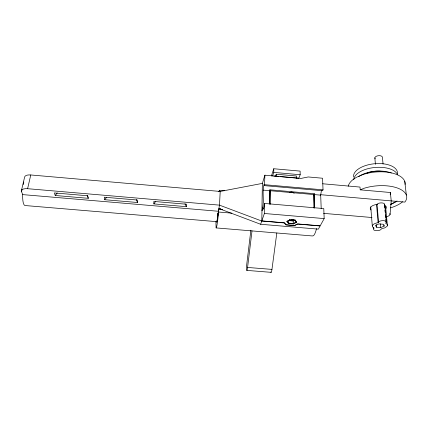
<?xml version="1.0" encoding="UTF-8"?>
<svg xmlns="http://www.w3.org/2000/svg" width="428" height="428" viewBox="0 0 428 428"><rect width="100%" height="100%" fill="white"/><g stroke="black" fill="none" stroke-linecap="round" stroke-linejoin="round"><path stroke-width="0.64" d="M276.247 176.657L276.253 174.217L296.556 176.026L296.593 178.465M272.556 176.01L273.765 172.388L273.781 168.744L300.119 171.104L300.189 174.742L298.712 178.332M271.764 176.026L271.775 174.827L273.781 168.744M269.56 203.739L269.897 189.807L314.329 193.697L314.623 208.094M269.661 204.22L269.897 189.807M270.352 204.279L270.464 190.749L313.521 194.515L314.361 196.195M261.813 220.891L264.386 213.492L264.52 203.455L323.777 208.564L324.173 218.59L320.192 225.824L297.572 223.914L294.475 225.47L286.113 224.764L284.583 222.811L261.813 220.891L261.968 211.031L263.06 207.794L263.541 209.212L263.653 208.885L264.52 203.455M264.483 185.634L264.905 175.191L301.071 178.406L308.224 176.957L322.573 178.235L323.033 189.845L322.589 190.738L264.483 185.634L264.001 184.409C261.77 192.975 264.889 202.257 261.925 210.597L262.359 183.393L264.905 175.191M215.915 221.554L216.097 227.91L312.317 235.951L313.403 235.742A18.746 4.082 -85.2 0 0 316.549 228.525M21.983 189.732L21.528 191.68L22.732 194.612L22.657 196.356A12.835 3.397 -84.9 0 0 25.3 205.552L216.643 221.651A12.605 0.712 -85.1 0 0 218.103 212.957M216.097 227.91L216.397 227.632A18.918 1.065 -85.1 0 0 218.296 214.942L218.713 209.394L222.704 209.736M262.359 183.393L220.211 191.444L219.473 205.135L218.125 213.155A13.236 0.744 -85.1 0 1 216.456 221.608M390.224 194.408L390.379 192.504L360.205 189.839L360.002 187.073L322.648 183.767M386.27 217.039A9.566 4.205 -4.4 0 0 390.026 214.679L391.224 200.876L390.379 192.504M186.341 206.671L186.565 204.242L153.829 201.438L153.855 203.899L186.341 206.671L184.966 203.68M250.872 230.221L246.833 263.637A4.911 0.551 -85.7 0 0 246.656 270.047A4.911 0.551 -85.7 0 0 247.571 267.447L252.012 230.901M270.796 271.962A4.901 0.749 -86 0 0 271.957 269.399L276.825 232.987M321.198 208.661L320.69 195.141L321.417 190.412M218.264 211.683L218.713 209.394M218.858 191.755L219.387 190.273L224.668 190.733M21.528 191.68A7.741 3.349 11.8 0 1 27.601 188.695L30.768 174.966L220.211 191.444M21.4 190.77L24.615 177.112A7.64 3.445 12.3 0 1 30.768 174.966M23.208 184.538L23.818 181.943M275.445 176.577L276.253 174.217M260.636 224.272L261.759 221.035L284.336 222.945L285.867 224.893L294.592 225.626L297.69 224.074L320.112 225.968L318.368 229.135L260.636 224.272L218.804 208.522L220.8 208.693M373.655 228.723L374.104 228.119L372.462 226.808L372.66 225.133A7.576 3.215 -4 0 1 376.431 223.036L378.111 222.688L378.582 222.057A4.002 1.712 -4.2 0 1 383.649 220.666A4.002 1.712 -4.2 0 1 386.147 222.699L385.665 223.33L386.65 223.908A7.576 3.215 -4 0 1 387.003 226.353L384.815 227.857L381.525 228.745L381.059 229.355A3.905 1.642 -3.8 0 1 376.142 230.66A3.905 1.642 -3.8 0 1 373.655 228.723L373.548 227.439M314.329 193.697L314.029 194.323L314.446 207.607M289.756 219.896L286.851 221.469L288.472 223.56L288.697 220.607L293.18 220.987L295.202 219.949M378.111 222.688L376.57 205.033L377.025 204.375A3.938 1.782 -4.7 0 1 382.011 202.915A3.938 1.782 -4.7 0 1 384.478 205.023M153.855 203.899L155.797 201.187M104.758 199.71L104.352 197.212L137.388 200.036L137.538 202.508L104.758 199.71L106.652 197.244M55.207 195.484L88.291 198.308L87.756 195.789L54.415 192.937L55.207 195.484L57.24 193.023M397.029 200.887L396.119 201.759L390.534 204.632M269.453 191.428L270.464 190.749M286.851 221.469L290.141 219.767L295.063 220.185L296.636 222.298L293.335 223.967L288.472 223.56M296.636 222.298L296.256 221.966L293.207 223.512L288.718 223.132L287.225 221.201M384.135 226.112L383.253 224.261L378.924 223.892L375.527 225.379L376.453 227.215L380.733 227.578L384.135 226.112L384.023 224.871M360.205 189.839L364.137 188.261A28.992 13.343 -4.8 0 1 396.874 187.828A28.992 13.343 -4.8 0 1 404.877 202.091L320.438 194.686M247.571 267.447L271.957 269.399M246.913 270.4L271.154 272.336M323.579 213.363L372.023 217.52M27.601 188.695L219.473 205.135L261.759 221.035M264.386 213.492L324.173 218.59M22.732 194.612L218.269 211.255M218.574 212.026L231.816 213.155M292.206 219.799L295.063 220.185M263.225 190.118L269.779 190.69M314.195 194.574L320.69 195.141M273.743 176.052L279.045 176.523M280.372 176.641L298.273 178.235M264.777 184.719L323.033 189.845M273.765 172.388L300.189 174.742M294.801 220.019L296.256 221.966M136.281 199.518L137.538 202.508M87.146 195.312L88.291 198.308M219.387 190.273L219.607 190.979M293.335 223.967L293.18 220.987M404.77 181.408L406.338 195.056M389.903 213.433L390.026 214.679M383.065 164.015L382.434 157.477A3.82 1.969 -6.3 0 0 377.876 155.781A3.82 1.969 -6.3 0 0 375.244 158.825M385.569 206.312L387.399 225.508M384.681 204.552L386.356 222.25M384.537 205.675L384.724 207.639M384.97 210.26L385.157 212.224M385.403 214.845L385.655 217.461M385.837 219.425L386.147 222.699M374.842 157.862L375.426 164.384M380.406 223.876L380.733 227.578M377.025 204.375L378.582 222.057M376.244 224.748L376.453 227.215M370.734 206.858L372.301 225.984M313.521 194.515L313.938 208.035M217.756 213.524A8.153 0.46 -85.1 0 1 217.611 214.653M395.83 201.428A22.486 10.427 -4.8 0 1 390.812 204.161M348.231 186.244A28.639 13.707 -5.2 0 1 356.888 177.122L363.072 174.522A28.639 13.707 -5.2 0 1 391.893 172.998A28.639 13.707 -5.2 0 1 405.134 184.415M402.598 201.754A28.927 13.407 -4.8 0 1 390.529 207.858M384.804 205.328A8.105 3.638 -4.5 0 1 385.922 208.596M371.081 210.004A8.105 3.638 -4.5 0 1 377.667 204.295M290.173 192.316A2.279 1.113 -0.8 0 1 292.945 192.381M289.483 192.691A2.6 1.268 -0.8 0 1 293.613 192.782M293.908 193.082A2.6 1.268 -0.8 0 1 294.041 193.403M293.71 219.826A2.664 1.198 -0.4 0 1 289.505 219.719M291.864 219.794A2.327 1.049 -0.4 0 1 291.254 219.778M353.801 179.562A22.112 10.807 -5.4 0 1 374.136 167.551A22.112 10.807 -5.4 0 1 397.516 174.758M353.614 177.048A22.037 10.882 -5.5 0 1 375.57 163.656A22.037 10.882 -5.5 0 1 397.382 173.918M367.197 173.099A14.841 7.255 -5.4 0 1 381.589 171.323M358.723 176.534A22.186 10.732 -5.3 0 1 391.358 173.03"/></g></svg>
